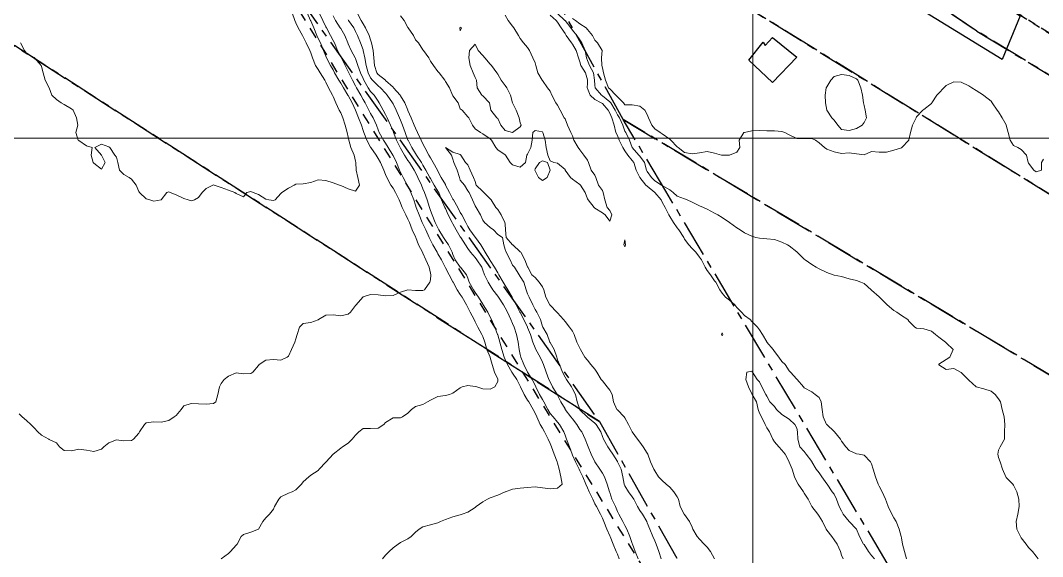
# Model space of a CAD drawing. Header units: centimetres. Extents: x 0 to 642158, y -847 to 649707.
# Drawn here: x 617417.8 to 617486.2, y 620159.4 to 620195.3 of the extents above; entities that cross this region are included whole.
import ezdxf

# ---------------------------------------------------------------- set-up
doc = ezdxf.new("R2010")
doc.units = ezdxf.units.CM
doc.header["$MEASUREMENT"] = 0
doc.linetypes.add('CENTERX2', pattern=[4, 2.5, -0.5, 0.5, -0.5])
doc.linetypes.add('JIS_02_0.7', pattern=[1.35, 0.75, -0.6])
for name, color, linetype, lineweight in [('MEV_grille', 254, 'Continuous', 9), ('WAL_parcellaire agricole', 7, 'JIS_02_0.7', 25), ('WAL_topographie 0.5', 253, 'Continuous', 20)]:
    doc.layers.add(name, color=color, linetype=linetype, lineweight=lineweight)
doc.layers.add('SPW_batiments', color=7, linetype='Continuous')
doc.layers.add('SPW_parcellaire cadastral', color=7, linetype='CENTERX2', lineweight=25, true_color=0xff0542)

# ---------------------------------------------------------------- blocks, each defined once
blk = doc.blocks.new('*U114')
at = {"layer": 'MEV_grille', "transparency": 33554687}
blk.add_lwpolyline([(-1338.461, 0), (1338.461, 0)], dxfattribs=at)
blk = doc.blocks.new('*U115')
at = {"layer": 'MEV_grille', "color": 0, "linetype": 'ByBlock', "lineweight": -2, "transparency": 16777216}
blk.add_blockref('*U114', (0, -2200), dxfattribs=at)
blk = doc.blocks.new('*U112')
at = {"layer": 'MEV_grille', "transparency": 33554687}
blk.add_lwpolyline([(0, 1825.476), (0, -1825.476)], dxfattribs=at)
blk = doc.blocks.new('*U113')
at = {"layer": 'MEV_grille', "color": 0, "linetype": 'ByBlock', "lineweight": -2, "transparency": 16777216}
blk.add_blockref('*U112', (2100, 0), dxfattribs=at)

msp = doc.modelspace()

# ---------------------------------------------------------------- linework, layer by layer
at = {"layer": 'SPW_batiments'}
for points in [[(617476.675, 620196.827), (617472.358, 620199.478), (617474.095, 620201.948), (617474.273, 620202.236), (617475.668, 620204.502), (617477.021, 620203.65), (617476.865, 620200.572), (617484.69, 620195.549), (617483.485, 620192.645), (617476.675, 620196.827)], [(617469.75, 620192.804), (617468.117, 620191.104), (617466.55, 620192.587), (617467.5, 620193.804), (617467.633, 620193.587), (617468.117, 620194.104), (617469.75, 620192.804)]]:
    msp.add_lwpolyline(points, dxfattribs=at)
at = {"layer": 'SPW_parcellaire cadastral'}
for points in [[(617422.264, 620255.938), (617485.747, 620213.588), (617491.611, 620191.308), (617483.013, 620196.657), (617477.521, 620200.466), (617437.901, 620225.854), (617422.264, 620255.938)], [(617456.546, 620168.435), (617388.461, 620212.187), (617404.111, 620243.08), (617409.815, 620239.405), (617431.631, 620203.58), (617456.546, 620168.435)], [(617491.867, 620188.41), (617491.495, 620180.646), (617447.506, 620207.836), (617437.901, 620225.854), (617477.521, 620200.466), (617476.154, 620198.338), (617481.797, 620194.543), (617491.867, 620188.41)], [(617466.28, 620118.339), (617372.703, 620181.091), (617383.026, 620201.464), (617388.461, 620212.187), (617456.546, 620168.435), (617477.461, 620131.559), (617466.28, 620118.339)], [(617458.142, 620188.627), (617447.506, 620207.836), (617491.495, 620180.646), (617492.229, 620172.734), (617497.335, 620165.167), (617458.142, 620188.627)], [(617477.521, 620200.466), (617483.013, 620196.657), (617491.611, 620191.308), (617491.867, 620188.41), (617481.797, 620194.543), (617476.154, 620198.338), (617477.521, 620200.466)], [(617458.142, 620188.627), (617497.335, 620165.167), (617501.161, 620162.955), (617490.116, 620134.916), (617460.998, 620183.829), (617458.142, 620188.627)]]:
    msp.add_lwpolyline(points, dxfattribs=at)
at = {"layer": 'WAL_parcellaire agricole'}
msp.add_lwpolyline([(617410.112, 620235.279), (617419.446, 620223.447), (617467.955, 620144.953)], dxfattribs=at)
at = {"layer": 'WAL_topographie 0.5'}
for points in [[(617423.25, 620166.583), (617423.417, 620166.75), (617423.75, 620167.019), (617424.25, 620167.22), (617424.75, 620167.15), (617425.25, 620167.164), (617425.387, 620167.25), (617425.75, 620167.671), (617425.8, 620167.75), (617426.136, 620168.25), (617426.25, 620168.346), (617426.75, 620168.426), (617427.25, 620168.405), (617427.75, 620168.507), (617428.125, 620168.75), (617428.25, 620168.85), (617428.593, 620169.25), (617428.75, 620169.489), (617429.25, 620169.655), (617429.75, 620169.621), (617430.25, 620169.6), (617430.75, 620169.648), (617430.891, 620169.75), (617431.042, 620170.25), (617431.145, 620170.75), (617431.25, 620170.99), (617431.46, 620171.25), (617431.75, 620171.47), (617432.25, 620171.694), (617432.75, 620171.623), (617433.25, 620171.661), (617433.378, 620171.75), (617433.75, 620172.194), (617433.797, 620172.25), (617434.25, 620172.541), (617434.75, 620172.579), (617435.25, 620172.542), (617435.673, 620172.75), (617435.75, 620172.817), (617435.963, 620173.25), (617436.189, 620173.75), (617436.25, 620173.969), (617436.333, 620174.25), (617436.5, 620174.75), (617436.75, 620174.99), (617437.25, 620175.063), (617437.75, 620175.242), (617437.762, 620175.25), (617438.25, 620175.547), (617438.75, 620175.575), (617439.25, 620175.5), (617439.75, 620175.618), (617439.909, 620175.75), (617440.25, 620176.191), (617440.293, 620176.25), (617440.721, 620176.75), (617440.75, 620176.771), (617441.25, 620176.931), (617441.75, 620176.919), (617442.25, 620176.841), (617442.75, 620176.857), (617443.25, 620177.095), (617443.75, 620177.243), (617444.25, 620177.2), (617444.75, 620177.19), (617444.847, 620177.25), (617445.218, 620177.75), (617445.25, 620177.917), (617445.271, 620178.25), (617445.25, 620178.364), (617445.159, 620178.75), (617444.951, 620179.25), (617444.75, 620179.705), (617444.725, 620179.75), (617444.449, 620180.25), (617444.264, 620180.75), (617444.25, 620180.785), (617444.023, 620181.25), (617443.842, 620181.75), (617443.75, 620181.97), (617443.597, 620182.25), (617443.362, 620182.75), (617443.25, 620183.033), (617443.155, 620183.25), (617442.921, 620183.75), (617442.75, 620184.042), (617442.613, 620184.25), (617442.332, 620184.75), (617442.25, 620184.957), (617442.125, 620185.25), (617441.906, 620185.75), (617441.75, 620186.022), (617441.619, 620186.25), (617441.273, 620186.75), (617441.25, 620186.784), (617440.989, 620187.25), (617440.798, 620187.75), (617440.75, 620187.9), (617440.64, 620188.25), (617440.446, 620188.75), (617440.25, 620189.25), (617440.25, 620189.25), (617440.013, 620189.75), (617439.75, 620190.224), (617439.736, 620190.25), (617439.432, 620190.75), (617439.25, 620191.057), (617439.133, 620191.25), (617438.847, 620191.75), (617438.75, 620191.939), (617438.578, 620192.25), (617438.307, 620192.75), (617438.25, 620192.869), (617438.094, 620193.25), (617437.891, 620193.75), (617437.75, 620194.041), (617437.651, 620194.25), (617437.448, 620194.75), (617437.25, 620195.225), (617437.238, 620195.25), (617436.997, 620195.75)], [(617431.264, 620159.25), (617431.75, 620159.628), (617431.887, 620159.75), (617432.25, 620160.164), (617432.321, 620160.25), (617432.599, 620160.75), (617432.75, 620160.897), (617433.25, 620161.037), (617433.75, 620161.25), (617433.75, 620161.25), (617434.048, 620161.75), (617434.25, 620162.008), (617434.5, 620162.25), (617434.75, 620162.583), (617434.827, 620162.75), (617435.106, 620163.25), (617435.25, 620163.398), (617435.75, 620163.64), (617436, 620163.75), (617436.25, 620163.877), (617436.623, 620164.25), (617436.75, 620164.398), (617437.128, 620164.75), (617437.25, 620164.846), (617437.75, 620165.177), (617437.82, 620165.25), (617438.25, 620165.728), (617438.273, 620165.75), (617438.739, 620166.25), (617438.75, 620166.263), (617439.25, 620166.669), (617439.371, 620166.75), (617439.75, 620166.984), (617440.01, 620167.25), (617440.25, 620167.538), (617440.457, 620167.75), (617440.75, 620167.981), (617441.25, 620167.979), (617441.75, 620168), (617442.145, 620168.25), (617442.25, 620168.364), (617442.75, 620168.697), (617443.25, 620168.685), (617443.39, 620168.75), (617443.75, 620169), (617443.975, 620169.25), (617444.25, 620169.454), (617444.75, 620169.587), (617445.065, 620169.75), (617445.25, 620169.864), (617445.75, 620170.121), (617446.25, 620170.185), (617446.517, 620170.25), (617446.75, 620170.331), (617447.25, 620170.703), (617447.383, 620170.75), (617447.75, 620170.846), (617448.25, 620170.786), (617448.361, 620170.75), (617448.75, 620170.623), (617449.25, 620170.595), (617449.56, 620170.75), (617449.75, 620171.113), (617449.758, 620171.25), (617449.75, 620171.276), (617449.534, 620171.75), (617449.387, 620172.25), (617449.25, 620172.722), (617449.237, 620172.75), (617449.018, 620173.25), (617448.89, 620173.75), (617448.75, 620174.114), (617448.684, 620174.25), (617448.424, 620174.75), (617448.25, 620175.093), (617448.165, 620175.25), (617447.909, 620175.75), (617447.75, 620176.065), (617447.654, 620176.25), (617447.376, 620176.75), (617447.25, 620176.937), (617447.047, 620177.25), (617446.762, 620177.75), (617446.75, 620177.771), (617446.505, 620178.25), (617446.25, 620178.718), (617446.233, 620178.75), (617445.982, 620179.25), (617445.75, 620179.659), (617445.696, 620179.75), (617445.406, 620180.25), (617445.25, 620180.568), (617445.165, 620180.75), (617444.935, 620181.25), (617444.75, 620181.644), (617444.702, 620181.75), (617444.492, 620182.25), (617444.302, 620182.75), (617444.25, 620182.911), (617444.131, 620183.25), (617443.937, 620183.75), (617443.75, 620184.162), (617443.706, 620184.25), (617443.432, 620184.75), (617443.25, 620185.113), (617443.185, 620185.25), (617442.976, 620185.75), (617442.75, 620186.231), (617442.74, 620186.25), (617442.423, 620186.75), (617442.25, 620187.049), (617442.104, 620187.25), (617441.827, 620187.75), (617441.75, 620187.939), (617441.634, 620188.25), (617441.411, 620188.75), (617441.25, 620189.034), (617441.136, 620189.25), (617440.876, 620189.75), (617440.75, 620189.969), (617440.597, 620190.25), (617440.31, 620190.75), (617440.25, 620190.875), (617440.043, 620191.25), (617439.79, 620191.75), (617439.75, 620191.837), (617439.553, 620192.25), (617439.3, 620192.75), (617439.25, 620192.847), (617439.042, 620193.25), (617438.827, 620193.75), (617438.75, 620193.907), (617438.575, 620194.25), (617438.292, 620194.75), (617438.25, 620194.832), (617438.056, 620195.25), (617437.815, 620195.75)], [(617434.75, 620183.205), (617434.875, 620183.25), (617435.25, 620183.678), (617435.315, 620183.75), (617435.75, 620184.036), (617436.145, 620184.25), (617436.25, 620184.309), (617436.75, 620184.321), (617437.25, 620184.427), (617437.75, 620184.601), (617438.25, 620184.558), (617438.75, 620184.394), (617439.167, 620184.25), (617439.25, 620184.221), (617439.75, 620184), (617440.25, 620183.828), (617440.518, 620184.25), (617440.403, 620184.75), (617440.284, 620185.25), (617440.267, 620185.75), (617440.25, 620185.85), (617440.161, 620186.25), (617439.936, 620186.75), (617439.784, 620187.25), (617439.75, 620187.443), (617439.675, 620187.75), (617439.555, 620188.25), (617439.383, 620188.75), (617439.25, 620189.065), (617439.156, 620189.25), (617438.935, 620189.75), (617438.75, 620190.163), (617438.706, 620190.25), (617438.438, 620190.75), (617438.25, 620191.126), (617438.183, 620191.25), (617437.883, 620191.75), (617437.75, 620191.961), (617437.559, 620192.25), (617437.354, 620192.75), (617437.25, 620193.081), (617437.184, 620193.25), (617436.946, 620193.75), (617436.75, 620194.153), (617436.692, 620194.25), (617436.402, 620194.75), (617436.25, 620195.087), (617436.176, 620195.25), (617436.005, 620195.75)], [(617459.147, 620159.25), (617458.94, 620159.75), (617458.759, 620160.25), (617458.75, 620160.275), (617458.596, 620160.75), (617458.389, 620161.25), (617458.25, 620161.494), (617458.108, 620161.75), (617457.842, 620162.25), (617457.75, 620162.436), (617457.617, 620162.75), (617457.388, 620163.25), (617457.25, 620163.693), (617457.229, 620163.75), (617457.076, 620164.25), (617456.897, 620164.75), (617456.75, 620164.997), (617456.586, 620165.25), (617456.25, 620165.747), (617456.248, 620165.75), (617455.991, 620166.25), (617455.793, 620166.75), (617455.75, 620166.865), (617455.608, 620167.25), (617455.366, 620167.75), (617455.25, 620167.914), (617455.04, 620168.25), (617454.75, 620168.619), (617454.646, 620168.75), (617454.265, 620169.25), (617454.25, 620169.283), (617453.961, 620169.75), (617453.75, 620170.197), (617453.723, 620170.25), (617453.423, 620170.75), (617453.25, 620171.082), (617453.173, 620171.25), (617452.98, 620171.75), (617452.814, 620172.25), (617452.75, 620172.4), (617452.586, 620172.75), (617452.307, 620173.25), (617452.25, 620173.367), (617452.09, 620173.75), (617451.937, 620174.25), (617451.75, 620174.716), (617451.736, 620174.75), (617451.501, 620175.25), (617451.25, 620175.729), (617451.24, 620175.75), (617450.988, 620176.25), (617450.75, 620176.677), (617450.708, 620176.75), (617450.424, 620177.25), (617450.25, 620177.532), (617450.12, 620177.75), (617449.826, 620178.25), (617449.75, 620178.369), (617449.527, 620178.75), (617449.25, 620179.193), (617449.219, 620179.25), (617448.919, 620179.75), (617448.75, 620180.036), (617448.616, 620180.25), (617448.256, 620180.75), (617448.25, 620180.757), (617447.891, 620181.25), (617447.75, 620181.487), (617447.611, 620181.75), (617447.354, 620182.25), (617447.25, 620182.422), (617447.073, 620182.75), (617446.783, 620183.25), (617446.75, 620183.305), (617446.534, 620183.75), (617446.269, 620184.25), (617446.25, 620184.282), (617445.97, 620184.75), (617445.75, 620185.183), (617445.715, 620185.25), (617445.445, 620185.75), (617445.25, 620186.058), (617445.135, 620186.25), (617444.883, 620186.75), (617444.75, 620187.01), (617444.626, 620187.25), (617444.389, 620187.75), (617444.25, 620188.048), (617444.17, 620188.25), (617443.956, 620188.75), (617443.75, 620189.24), (617443.746, 620189.25), (617443.548, 620189.75), (617443.25, 620190.208), (617443.22, 620190.25), (617442.789, 620190.75), (617442.75, 620190.793), (617442.25, 620191.242), (617442.239, 620191.25), (617441.75, 620191.631), (617441.662, 620191.75), (617441.501, 620192.25), (617441.471, 620192.75), (617441.422, 620193.25), (617441.32, 620193.75), (617441.25, 620193.963), (617441.164, 620194.25), (617440.917, 620194.75), (617440.75, 620195.026), (617440.623, 620195.25), (617440.362, 620195.75)], [(617453.75, 620195.717), (617454.242, 620195.25), (617454.25, 620195.24), (617454.636, 620194.75), (617454.75, 620194.59), (617455.047, 620194.25), (617455.25, 620193.951), (617455.379, 620193.75), (617455.591, 620193.25), (617455.688, 620192.75), (617455.75, 620192.577), (617455.895, 620192.25), (617456.151, 620191.75), (617456.224, 620191.25), (617456.25, 620190.917), (617456.269, 620190.75), (617456.684, 620190.25), (617456.75, 620190.207), (617457.25, 620189.814), (617457.308, 620189.75), (617457.615, 620189.25), (617457.75, 620188.949), (617457.884, 620188.75), (617458.108, 620188.25), (617458.25, 620187.854), (617458.314, 620187.75), (617458.559, 620187.25), (617458.748, 620186.75), (617458.75, 620186.748), (617459.195, 620186.25), (617459.25, 620186.172), (617459.558, 620185.75), (617459.705, 620185.25), (617459.75, 620185.158), (617460.041, 620184.75), (617460.25, 620184.536), (617460.711, 620184.25), (617460.75, 620184.226), (617461.25, 620183.919), (617461.492, 620183.75), (617461.75, 620183.509), (617462.25, 620183.323), (617462.426, 620183.25), (617462.75, 620183.097), (617463.25, 620182.854), (617463.505, 620182.75), (617463.75, 620182.626), (617464.25, 620182.369), (617464.463, 620182.25), (617464.75, 620182.072), (617465.25, 620181.75), (617465.25, 620181.75), (617465.75, 620181.388), (617465.964, 620181.25), (617466.25, 620181.06), (617466.75, 620180.827), (617467.01, 620180.75), (617467.25, 620180.697), (617467.75, 620180.647), (617468.25, 620180.597), (617468.75, 620180.435), (617469.136, 620180.25), (617469.25, 620180.182), (617469.75, 620179.777), (617469.776, 620179.75), (617470.25, 620179.299), (617470.303, 620179.25), (617470.75, 620178.931), (617471.056, 620178.75), (617471.25, 620178.652), (617471.75, 620178.392), (617472.181, 620178.25), (617472.25, 620178.223), (617472.75, 620178.143), (617473.25, 620177.977), (617473.75, 620177.858), (617474.044, 620177.75), (617474.25, 620177.667), (617474.723, 620177.25), (617474.75, 620177.224), (617475.25, 620176.78), (617475.285, 620176.75), (617475.75, 620176.292), (617475.792, 620176.25), (617476.25, 620175.862), (617476.436, 620175.75), (617476.75, 620175.528), (617477.185, 620175.25), (617477.25, 620175.143), (617477.643, 620174.75), (617477.75, 620174.677), (617478.25, 620174.639), (617478.75, 620174.486), (617479.027, 620174.25), (617479.25, 620174.069), (617479.701, 620173.75), (617479.75, 620173.694), (617480.207, 620173.25), (617479.975, 620172.75), (617479.75, 620172.589), (617479.25, 620172.266), (617479.239, 620172.25), (617479.25, 620172.236), (617479.75, 620171.922), (617480.25, 620171.976), (617480.687, 620171.75), (617480.75, 620171.718), (617481.218, 620171.25), (617481.25, 620171.214), (617481.75, 620170.75), (617481.75, 620170.75), (617482.25, 620170.617), (617482.75, 620170.461), (617483.014, 620170.25), (617483.25, 620169.957), (617483.378, 620169.75), (617483.476, 620169.25), (617483.612, 620168.75), (617483.654, 620168.25), (617483.645, 620167.75), (617483.64, 620167.25), (617483.35, 620166.75), (617483.25, 620166.536), (617483.194, 620166.25), (617483.25, 620166.028), (617483.344, 620165.75), (617483.504, 620165.25), (617483.721, 620164.75), (617483.75, 620164.708), (617484.196, 620164.25), (617484.25, 620164.179), (617484.457, 620163.75), (617484.599, 620163.25), (617484.619, 620162.75), (617484.53, 620162.25), (617484.431, 620161.75), (617484.467, 620161.25), (617484.701, 620160.75), (617484.75, 620160.662), (617485.094, 620160.25), (617485.25, 620160.023), (617485.523, 620159.75), (617485.75, 620159.45), (617485.901, 620159.25)], [(617442.05, 620159.25), (617442.25, 620159.505), (617442.49, 620159.75), (617442.75, 620160), (617443.097, 620160.25), (617443.25, 620160.352), (617443.75, 620160.596), (617443.966, 620160.75), (617444.25, 620161.034), (617444.5, 620161.25), (617444.75, 620161.41), (617445.25, 620161.537), (617445.75, 620161.675), (617445.917, 620161.75), (617446.25, 620161.883), (617446.75, 620162.071), (617447.25, 620162.206), (617447.375, 620162.25), (617447.75, 620162.391), (617448.25, 620162.701), (617448.315, 620162.75), (617448.75, 620163.071), (617449.062, 620163.25), (617449.25, 620163.342), (617449.75, 620163.519), (617450.25, 620163.741), (617450.279, 620163.75), (617450.75, 620163.924), (617451.25, 620163.982), (617451.75, 620164.038), (617452.25, 620164.076), (617452.75, 620164.012), (617453.25, 620163.937), (617453.75, 620163.977), (617454.066, 620164.25), (617453.98, 620164.75), (617453.851, 620165.25), (617453.75, 620165.667), (617453.724, 620165.75), (617453.527, 620166.25), (617453.346, 620166.75), (617453.25, 620166.981), (617453.114, 620167.25), (617452.886, 620167.75), (617452.75, 620167.992), (617452.596, 620168.25), (617452.366, 620168.75), (617452.25, 620169.007), (617452.13, 620169.25), (617451.826, 620169.75), (617451.75, 620169.872), (617451.518, 620170.25), (617451.284, 620170.75), (617451.25, 620170.812), (617451.027, 620171.25), (617450.75, 620171.665), (617450.696, 620171.75), (617450.398, 620172.25), (617450.25, 620172.597), (617450.187, 620172.75), (617450.035, 620173.25), (617449.897, 620173.75), (617449.75, 620174.23), (617449.744, 620174.25), (617449.556, 620174.75), (617449.331, 620175.25), (617449.25, 620175.423), (617449.096, 620175.75), (617448.78, 620176.25), (617448.75, 620176.291), (617448.472, 620176.75), (617448.25, 620177.073), (617448.135, 620177.25), (617447.85, 620177.75), (617447.75, 620178.033), (617447.663, 620178.25), (617447.27, 620178.75), (617447.25, 620178.767), (617446.896, 620179.25), (617446.75, 620179.612), (617446.703, 620179.75), (617446.464, 620180.25), (617446.25, 620180.544), (617446.117, 620180.75), (617445.82, 620181.25), (617445.75, 620181.377), (617445.578, 620181.75), (617445.364, 620182.25), (617445.25, 620182.55), (617445.179, 620182.75), (617445.035, 620183.25), (617444.861, 620183.75), (617444.75, 620184.004), (617444.648, 620184.25), (617444.408, 620184.75), (617444.25, 620185.079), (617444.161, 620185.25), (617443.85, 620185.75), (617443.75, 620185.891), (617443.518, 620186.25), (617443.25, 620186.714), (617443.229, 620186.75), (617442.984, 620187.25), (617442.787, 620187.75), (617442.75, 620187.847), (617442.577, 620188.25), (617442.347, 620188.75), (617442.25, 620188.953), (617442.098, 620189.25), (617441.821, 620189.75), (617441.75, 620189.861), (617441.483, 620190.25), (617441.25, 620190.512), (617441.09, 620190.75), (617440.803, 620191.25), (617440.75, 620191.377), (617440.575, 620191.75), (617440.406, 620192.25), (617440.25, 620192.709), (617440.228, 620192.75), (617439.944, 620193.25), (617439.75, 620193.686), (617439.723, 620193.75), (617439.526, 620194.25), (617439.25, 620194.705), (617439.221, 620194.75), (617438.904, 620195.25), (617438.75, 620195.548)], [(617457.871, 620159.25), (617457.75, 620159.571), (617457.672, 620159.75), (617457.478, 620160.25), (617457.269, 620160.75), (617457.25, 620160.792), (617457.039, 620161.25), (617456.855, 620161.75), (617456.75, 620161.983), (617456.622, 620162.25), (617456.353, 620162.75), (617456.25, 620162.942), (617456.102, 620163.25), (617455.872, 620163.75), (617455.75, 620164.017), (617455.653, 620164.25), (617455.44, 620164.75), (617455.25, 620165.14), (617455.195, 620165.25), (617454.953, 620165.75), (617454.75, 620166.188), (617454.723, 620166.25), (617454.552, 620166.75), (617454.36, 620167.25), (617454.25, 620167.527), (617454.162, 620167.75), (617453.875, 620168.25), (617453.75, 620168.389), (617453.45, 620168.75), (617453.25, 620168.987), (617453.101, 620169.25), (617452.832, 620169.75), (617452.75, 620169.906), (617452.552, 620170.25), (617452.305, 620170.75), (617452.25, 620170.865), (617452.058, 620171.25), (617451.75, 620171.745), (617451.747, 620171.75), (617451.496, 620172.25), (617451.294, 620172.75), (617451.25, 620172.928), (617451.181, 620173.25), (617451.12, 620173.75), (617451.017, 620174.25), (617450.853, 620174.75), (617450.75, 620174.999), (617450.635, 620175.25), (617450.396, 620175.75), (617450.25, 620176.05), (617450.136, 620176.25), (617449.793, 620176.75), (617449.75, 620176.813), (617449.417, 620177.25), (617449.25, 620177.526), (617449.105, 620177.75), (617448.87, 620178.25), (617448.75, 620178.565), (617448.678, 620178.75), (617448.361, 620179.25), (617448.25, 620179.403), (617447.928, 620179.75), (617447.75, 620180.006), (617447.594, 620180.25), (617447.274, 620180.75), (617447.25, 620180.792), (617446.968, 620181.25), (617446.75, 620181.666), (617446.698, 620181.75), (617446.436, 620182.25), (617446.25, 620182.67), (617446.214, 620182.75), (617445.999, 620183.25), (617445.805, 620183.75), (617445.75, 620183.849), (617445.509, 620184.25), (617445.25, 620184.691), (617445.217, 620184.75), (617444.94, 620185.25), (617444.75, 620185.577), (617444.649, 620185.75), (617444.31, 620186.25), (617444.25, 620186.347), (617444.002, 620186.75), (617443.753, 620187.25), (617443.75, 620187.258), (617443.571, 620187.75), (617443.387, 620188.25), (617443.25, 620188.588), (617443.181, 620188.75), (617442.968, 620189.25), (617442.75, 620189.675), (617442.71, 620189.75), (617442.364, 620190.25), (617442.25, 620190.381), (617441.901, 620190.75), (617441.75, 620190.869), (617441.377, 620191.25), (617441.25, 620191.424), (617441.084, 620191.75), (617440.951, 620192.25), (617440.875, 620192.75), (617440.758, 620193.25), (617440.75, 620193.277), (617440.575, 620193.75), (617440.384, 620194.25), (617440.25, 620194.514), (617440.122, 620194.75), (617439.777, 620195.25), (617439.75, 620195.291)], [(617443.25, 620195.57), (617443.496, 620195.25), (617443.75, 620194.779), (617443.768, 620194.75), (617444.115, 620194.25), (617444.25, 620193.963), (617444.445, 620193.75), (617444.75, 620193.282), (617444.784, 620193.25), (617445.139, 620192.75), (617445.25, 620192.519), (617445.457, 620192.25), (617445.75, 620191.848), (617445.846, 620191.75), (617446.21, 620191.25), (617446.25, 620191.168), (617446.523, 620190.75), (617446.733, 620190.25), (617446.75, 620190.215), (617447.095, 620189.75), (617447.25, 620189.345), (617447.367, 620189.25), (617447.75, 620188.808), (617447.81, 620188.75), (617448.065, 620188.25), (617448.25, 620188), (617448.607, 620187.75), (617448.75, 620187.67), (617449.25, 620187.345), (617449.324, 620187.25), (617449.625, 620186.75), (617449.75, 620186.611), (617450.25, 620186.272), (617450.272, 620186.25), (617450.591, 620185.75), (617450.75, 620185.591), (617451.25, 620185.444), (617451.615, 620185.75), (617451.706, 620186.25), (617451.75, 620186.321), (617451.964, 620186.75), (617452.056, 620187.25), (617452.091, 620187.75), (617452.25, 620187.902), (617452.75, 620187.802), (617452.778, 620187.75), (617452.928, 620187.25), (617452.99, 620186.75), (617453.1, 620186.25), (617453.25, 620185.875), (617453.5, 620185.75), (617453.75, 620185.712), (617454.25, 620185.276), (617454.27, 620185.25), (617454.628, 620184.75), (617454.75, 620184.643), (617455.25, 620184.291), (617455.29, 620184.25), (617455.603, 620183.75), (617455.75, 620183.333), (617455.788, 620183.25), (617456.205, 620182.75), (617456.25, 620182.712), (617456.75, 620182.393), (617456.927, 620182.25), (617457.25, 620181.827), (617457.381, 620182.25), (617457.25, 620182.54), (617457.076, 620182.75), (617456.92, 620183.25), (617456.797, 620183.75), (617456.75, 620183.882), (617456.5, 620184.25), (617456.317, 620184.75), (617456.25, 620184.901), (617455.992, 620185.25), (617455.816, 620185.75), (617455.75, 620185.904), (617455.513, 620186.25), (617455.25, 620186.612), (617455.13, 620186.75), (617454.833, 620187.25), (617454.75, 620187.536), (617454.647, 620187.75), (617454.423, 620188.25), (617454.25, 620188.676), (617454.205, 620188.75), (617453.916, 620189.25), (617453.75, 620189.586), (617453.635, 620189.75), (617453.37, 620190.25), (617453.25, 620190.515), (617453.087, 620190.75), (617452.75, 620191.227), (617452.728, 620191.25), (617452.434, 620191.75), (617452.296, 620192.25), (617452.25, 620192.407), (617452.101, 620192.75), (617451.878, 620193.25), (617451.75, 620193.443), (617451.473, 620193.75), (617451.25, 620194.054), (617451.133, 620194.25), (617450.831, 620194.75), (617450.75, 620194.861), (617450.439, 620195.25), (617450.25, 620195.613)], [(617453.25, 620195.6), (617453.651, 620195.25), (617453.75, 620195.135), (617453.995, 620194.75), (617454.25, 620194.373), (617454.331, 620194.25), (617454.685, 620193.75), (617454.75, 620193.67), (617454.99, 620193.25), (617455.15, 620192.75), (617455.25, 620192.489), (617455.315, 620192.25), (617455.611, 620191.75), (617455.75, 620191.291), (617455.758, 620191.25), (617455.75, 620191.064), (617455.727, 620190.75), (617455.75, 620190.697), (617455.925, 620190.25), (617456.25, 620189.976), (617456.661, 620189.75), (617456.75, 620189.694), (617457.139, 620189.25), (617457.25, 620189.059), (617457.381, 620188.75), (617457.531, 620188.25), (617457.659, 620187.75), (617457.75, 620187.567), (617457.881, 620187.25), (617458.116, 620186.75), (617458.25, 620186.545), (617458.444, 620186.25), (617458.75, 620185.894), (617458.858, 620185.75), (617458.999, 620185.25), (617459.243, 620184.75), (617459.25, 620184.742), (617459.658, 620184.25), (617459.75, 620184.162), (617460.25, 620183.754), (617460.256, 620183.75), (617460.674, 620183.25), (617460.75, 620183.114), (617460.941, 620182.75), (617461.19, 620182.25), (617461.25, 620182.14), (617461.515, 620181.75), (617461.75, 620181.39), (617461.866, 620181.25), (617462.186, 620180.75), (617462.25, 620180.641), (617462.524, 620180.25), (617462.75, 620180.001), (617462.992, 620179.75), (617463.25, 620179.42), (617463.372, 620179.25), (617463.629, 620178.75), (617463.75, 620178.526), (617463.977, 620178.25), (617464.25, 620177.843), (617464.332, 620177.75), (617464.613, 620177.25), (617464.75, 620177.025), (617464.992, 620176.75), (617465.25, 620176.551), (617465.61, 620176.25), (617465.75, 620176.058), (617466.053, 620175.75), (617466.25, 620175.521), (617466.623, 620175.25), (617466.75, 620175.123), (617467.133, 620174.75), (617467.25, 620174.57), (617467.455, 620174.25), (617467.75, 620173.761), (617467.758, 620173.75), (617468.16, 620173.25), (617468.25, 620173.119), (617468.542, 620172.75), (617468.75, 620172.454), (617468.97, 620172.25), (617469.25, 620171.826), (617469.331, 620171.75), (617469.75, 620171.269), (617469.767, 620171.25), (617470.203, 620170.75), (617470.25, 620170.693), (617470.75, 620170.424), (617470.972, 620170.25), (617471.25, 620170.042), (617471.373, 620169.75), (617471.444, 620169.25), (617471.522, 620168.75), (617471.738, 620168.25), (617471.75, 620168.235), (617472.25, 620167.776), (617472.27, 620167.75), (617472.684, 620167.25), (617472.75, 620167.135), (617473.04, 620166.75), (617473.25, 620166.496), (617473.75, 620166.282), (617473.932, 620166.25), (617474.25, 620166.185), (617474.685, 620165.75), (617474.75, 620165.61), (617474.853, 620165.25), (617475.006, 620164.75), (617475.194, 620164.25), (617475.25, 620164.129), (617475.458, 620163.75), (617475.69, 620163.25), (617475.75, 620163.068), (617475.863, 620162.75), (617476.102, 620162.25), (617476.25, 620162.006), (617476.402, 620161.75), (617476.603, 620161.25), (617476.729, 620160.75), (617476.75, 620160.667), (617476.824, 620160.25), (617476.945, 620159.75), (617477.092, 620159.25)], [(617454.75, 620195.373), (617454.951, 620195.25), (617455.25, 620195.028), (617455.667, 620194.75), (617455.75, 620194.653), (617456.094, 620194.25), (617456.25, 620193.935), (617456.43, 620193.75), (617456.725, 620193.25), (617456.698, 620192.75), (617456.722, 620192.25), (617456.75, 620192.075), (617456.833, 620191.75), (617456.964, 620191.25), (617457.166, 620190.75), (617457.25, 620190.673), (617457.658, 620190.25), (617457.75, 620190.138), (617458.162, 620189.75), (617458.25, 620189.62), (617458.75, 620189.616), (617459.25, 620189.526), (617459.582, 620189.25), (617459.75, 620188.969), (617459.844, 620188.75), (617460.057, 620188.25), (617460.25, 620188.008), (617460.623, 620187.75), (617460.75, 620187.667), (617461.25, 620187.321), (617461.332, 620187.25), (617461.75, 620186.806), (617461.817, 620186.75), (617462.25, 620186.414), (617462.75, 620186.337), (617463.25, 620186.407), (617463.75, 620186.49), (617464.25, 620186.385), (617464.714, 620186.25), (617464.75, 620186.242), (617465.249, 620186.25), (617465.25, 620186.25), (617465.75, 620186.45), (617465.938, 620186.75), (617465.905, 620187.25), (617466.204, 620187.75), (617466.25, 620187.768), (617466.75, 620187.873), (617467.25, 620187.893), (617467.75, 620187.873), (617468.25, 620187.871), (617468.75, 620187.828), (617468.944, 620187.75), (617469.25, 620187.594), (617469.75, 620187.369), (617470.25, 620187.365), (617470.75, 620187.355), (617471.01, 620187.25), (617471.25, 620187.063), (617471.607, 620186.75), (617471.75, 620186.657), (617472.25, 620186.464), (617472.75, 620186.364), (617473.25, 620186.408), (617473.75, 620186.331), (617474.25, 620186.269), (617474.75, 620186.5), (617475.25, 620186.438), (617475.75, 620186.438), (617476.25, 620186.588), (617476.75, 620186.734), (617476.775, 620186.75), (617477.238, 620187.25), (617477.25, 620187.278), (617477.354, 620187.75), (617477.481, 620188.25), (617477.73, 620188.75), (617477.75, 620188.798), (617478.182, 620189.25), (617478.25, 620189.298), (617478.75, 620189.693), (617478.785, 620189.75), (617479.118, 620190.25), (617479.25, 620190.384), (617479.575, 620190.75), (617479.75, 620190.903), (617480.25, 620191.157), (617480.75, 620191.13), (617481.25, 620190.879), (617481.45, 620190.75), (617481.75, 620190.562), (617482.226, 620190.25), (617482.25, 620190.233), (617482.75, 620189.845), (617482.815, 620189.75), (617483.143, 620189.25), (617483.25, 620189.14), (617483.489, 620188.75), (617483.75, 620188.277), (617483.761, 620188.25), (617483.887, 620187.75), (617484.026, 620187.25), (617484.25, 620186.9), (617484.538, 620186.75), (617484.75, 620186.625), (617485.101, 620186.25), (617485.231, 620185.75), (617485.25, 620185.719), (617485.591, 620185.25), (617485.75, 620185.141), (617486.118, 620185.25), (617486.105, 620185.75), (617486.25, 620185.975)], [(617447.327, 620194.75), (617447.25, 620194.55), (617447.21, 620194.75), (617447.25, 620194.809), (617447.327, 620194.75)], [(617417.831, 620193.75), (617418.102, 620193.25), (617418.25, 620193.068), (617418.75, 620192.767), (617418.771, 620192.75), (617419.231, 620192.25), (617419.25, 620192.179), (617419.357, 620191.75), (617419.488, 620191.25), (617419.75, 620190.75), (617419.75, 620190.75), (617419.938, 620190.25), (617420.25, 620189.972), (617420.558, 620189.75), (617420.75, 620189.631), (617421.25, 620189.345), (617421.355, 620189.25), (617421.592, 620188.75), (617421.662, 620188.25), (617421.541, 620187.75), (617421.7, 620187.25), (617421.75, 620187.222), (617422.25, 620186.865), (617422.625, 620186.75), (617422.568, 620186.25), (617422.694, 620185.75), (617422.75, 620185.704), (617423.25, 620185.306), (617423.5, 620185.75), (617423.25, 620186.25), (617423.25, 620186.25), (617422.806, 620186.75), (617423.25, 620186.985), (617423.75, 620186.813), (617423.803, 620186.75), (617424.15, 620186.25), (617424.25, 620186.113), (617424.343, 620185.75), (617424.467, 620185.25), (617424.75, 620184.957), (617425.103, 620184.75), (617425.25, 620184.646), (617425.567, 620184.25), (617425.75, 620183.827), (617425.785, 620183.75), (617426.25, 620183.328), (617426.477, 620183.25), (617426.75, 620183.167), (617427.25, 620183.25), (617427.25, 620183.25), (617427.613, 620183.75), (617427.75, 620183.8), (617427.85, 620183.75), (617428.25, 620183.583), (617428.75, 620183.338), (617429.05, 620183.25), (617429.25, 620183.203), (617429.473, 620183.25), (617429.75, 620183.417), (617429.988, 620183.75), (617430.25, 620184.025), (617430.7, 620184.25), (617430.75, 620184.267), (617430.778, 620184.25), (617431.25, 620184.077), (617431.75, 620183.908), (617432.182, 620183.75), (617432.25, 620183.692), (617432.75, 620183.464), (617432.972, 620183.75), (617433.25, 620183.808), (617433.406, 620183.75), (617433.75, 620183.613), (617434.25, 620183.3), (617434.45, 620183.25), (617434.75, 620183.205)], [(617450.75, 620187.75), (617450.75, 620187.75), (617450.75, 620187.75), (617450.25, 620187.893), (617449.964, 620188.25), (617449.75, 620188.691), (617449.697, 620188.75), (617449.301, 620189.25), (617449.25, 620189.5), (617449.205, 620189.75), (617448.75, 620190.205), (617448.693, 620190.25), (617448.373, 620190.75), (617448.329, 620191.25), (617448.25, 620191.442), (617448.099, 620191.75), (617447.906, 620192.25), (617447.819, 620192.75), (617447.868, 620193.25), (617448.25, 620193.656), (617448.436, 620193.25), (617448.75, 620192.906), (617448.878, 620192.75), (617449.25, 620192.336), (617449.338, 620192.25), (617449.685, 620191.75), (617449.75, 620191.67), (617449.983, 620191.25), (617450.25, 620190.907), (617450.352, 620190.75), (617450.61, 620190.25), (617450.75, 620189.75), (617450.75, 620189.75), (617450.978, 620189.25), (617451.18, 620188.75), (617451.25, 620188.4), (617451.315, 620188.25), (617451.25, 620188.143), (617450.75, 620187.75)], [(617474.118, 620188.25), (617473.75, 620188.038), (617473.25, 620187.904), (617472.75, 620187.964), (617472.505, 620188.25), (617472.25, 620188.588), (617472.088, 620188.75), (617471.75, 620189.25), (617471.75, 620189.25), (617471.667, 620189.75), (617471.644, 620190.25), (617471.721, 620190.75), (617471.75, 620190.817), (617472.021, 620191.25), (617472.25, 620191.504), (617472.75, 620191.638), (617473.25, 620191.575), (617473.75, 620191.337), (617473.837, 620191.25), (617474.039, 620190.75), (617474.134, 620190.25), (617474.211, 620189.75), (617474.25, 620189.563), (617474.332, 620189.25), (617474.405, 620188.75), (617474.25, 620188.435), (617474.118, 620188.25)], [(617460.682, 620159.25), (617460.521, 620159.75), (617460.352, 620160.25), (617460.25, 620160.47), (617460.128, 620160.75), (617459.919, 620161.25), (617459.75, 620161.664), (617459.715, 620161.75), (617459.437, 620162.25), (617459.25, 620162.492), (617459.101, 620162.75), (617458.85, 620163.25), (617458.75, 620163.397), (617458.495, 620163.75), (617458.25, 620164.147), (617458.212, 620164.25), (617458.112, 620164.75), (617458.002, 620165.25), (617457.756, 620165.75), (617457.75, 620165.758), (617457.445, 620166.25), (617457.25, 620166.54), (617457.12, 620166.75), (617456.832, 620167.25), (617456.75, 620167.437), (617456.64, 620167.75), (617456.333, 620168.25), (617456.25, 620168.33), (617455.75, 620168.738), (617455.739, 620168.75), (617455.25, 620169.232), (617455.236, 620169.25), (617455.056, 620169.75), (617454.95, 620170.25), (617454.75, 620170.623), (617454.688, 620170.75), (617454.358, 620171.25), (617454.25, 620171.414), (617454.09, 620171.75), (617453.872, 620172.25), (617453.75, 620172.56), (617453.698, 620172.75), (617453.528, 620173.25), (617453.25, 620173.726), (617453.239, 620173.75), (617453.054, 620174.25), (617452.776, 620174.75), (617452.75, 620174.796), (617452.601, 620175.25), (617452.377, 620175.75), (617452.25, 620175.932), (617452.102, 620176.25), (617451.857, 620176.75), (617451.75, 620176.971), (617451.664, 620177.25), (617451.5, 620177.75), (617451.25, 620178.126), (617451.182, 620178.25), (617450.865, 620178.75), (617450.75, 620178.89), (617450.574, 620179.25), (617450.323, 620179.75), (617450.25, 620179.938), (617450.165, 620180.25), (617450.067, 620180.75), (617449.75, 620180.944), (617449.461, 620181.25), (617449.25, 620181.403), (617448.876, 620181.75), (617448.75, 620181.899), (617448.595, 620182.25), (617448.317, 620182.75), (617448.25, 620182.861), (617448.064, 620183.25), (617447.84, 620183.75), (617447.75, 620183.865), (617447.526, 620184.25), (617447.25, 620184.58), (617447.189, 620184.75), (617447.032, 620185.25), (617446.82, 620185.75), (617446.75, 620185.972), (617446.664, 620186.25), (617446.25, 620186.75), (617446.25, 620186.75), (617446.25, 620186.75), (617446.25, 620186.75), (617446.75, 620186.435), (617447.25, 620186.282), (617447.278, 620186.25), (617447.605, 620185.75), (617447.75, 620185.605), (617447.898, 620185.25), (617448.136, 620184.75), (617448.25, 620184.493), (617448.312, 620184.25), (617448.75, 620183.815), (617448.812, 620183.75), (617449.25, 620183.326), (617449.304, 620183.25), (617449.625, 620182.75), (617449.75, 620182.615), (617449.983, 620182.25), (617450.234, 620181.75), (617450.25, 620181.635), (617450.274, 620181.25), (617450.313, 620180.75), (617450.75, 620180.255), (617450.753, 620180.25), (617451.25, 620179.793), (617451.291, 620179.75), (617451.571, 620179.25), (617451.75, 620178.786), (617451.759, 620178.75), (617452.035, 620178.25), (617452.25, 620178.063), (617452.512, 620177.75), (617452.75, 620177.443), (617452.842, 620177.25), (617452.966, 620176.75), (617453.229, 620176.25), (617453.25, 620176.229), (617453.703, 620175.75), (617453.75, 620175.707), (617454.142, 620175.25), (617454.25, 620175.132), (617454.555, 620174.75), (617454.75, 620174.483), (617454.862, 620174.25), (617455.033, 620173.75), (617455.25, 620173.341), (617455.293, 620173.25), (617455.584, 620172.75), (617455.75, 620172.552), (617455.985, 620172.25), (617456.25, 620171.944), (617456.38, 620171.75), (617456.677, 620171.25), (617456.75, 620171.154), (617457.074, 620170.75), (617457.25, 620170.541), (617457.401, 620170.25), (617457.495, 620169.75), (617457.714, 620169.25), (617457.75, 620169.212), (617458.201, 620168.75), (617458.25, 620168.695), (617458.497, 620168.25), (617458.75, 620167.754), (617458.752, 620167.75), (617459.096, 620167.25), (617459.25, 620167.07), (617459.478, 620166.75), (617459.75, 620166.314), (617459.787, 620166.25), (617459.97, 620165.75), (617460.181, 620165.25), (617460.25, 620165.135), (617460.495, 620164.75), (617460.75, 620164.499), (617461.007, 620164.25), (617461.25, 620164.049), (617461.527, 620163.75), (617461.75, 620163.411), (617461.832, 620163.25), (617461.953, 620162.75), (617462.222, 620162.25), (617462.25, 620162.217), (617462.58, 620161.75), (617462.75, 620161.375), (617462.809, 620161.25), (617463.079, 620160.75), (617463.25, 620160.58), (617463.555, 620160.25), (617463.75, 620160.035), (617463.974, 620159.75), (617464.25, 620159.263)], [(617452.75, 620184.55), (617453.062, 620184.75), (617453.25, 620185.25), (617453.083, 620185.75), (617452.75, 620185.861), (617452.55, 620185.75), (617452.25, 620185.322), (617452.222, 620185.25), (617452.25, 620185.194), (617452.472, 620184.75), (617452.75, 620184.55)], [(617458.25, 620180.107), (617458.303, 620180.25), (617458.25, 620180.583), (617458.194, 620180.25), (617458.25, 620180.107)], [(617464.796, 620174.25), (617464.75, 620174.159), (617464.707, 620174.25), (617464.75, 620174.365), (617464.796, 620174.25)], [(617472.86, 620159.25), (617472.75, 620159.516), (617472.668, 620159.75), (617472.447, 620160.25), (617472.25, 620160.523), (617472.102, 620160.75), (617471.75, 620161.18), (617471.706, 620161.25), (617471.467, 620161.75), (617471.25, 620162.109), (617471.159, 620162.25), (617470.754, 620162.75), (617470.75, 620162.755), (617470.504, 620163.25), (617470.25, 620163.65), (617470.191, 620163.75), (617469.853, 620164.25), (617469.75, 620164.409), (617469.596, 620164.75), (617469.448, 620165.25), (617469.25, 620165.713), (617469.236, 620165.75), (617468.971, 620166.25), (617468.75, 620166.527), (617468.559, 620166.75), (617468.25, 620167.093), (617468.156, 620167.25), (617467.926, 620167.75), (617467.75, 620168.009), (617467.646, 620168.25), (617467.392, 620168.75), (617467.25, 620169), (617467.161, 620169.25), (617467.055, 620169.75), (617466.777, 620170.25), (617466.75, 620170.28), (617466.52, 620170.75), (617466.336, 620171.25), (617466.404, 620171.75), (617466.75, 620171.799), (617466.783, 620171.75), (617467.103, 620171.25), (617467.25, 620171.099), (617467.417, 620170.75), (617467.669, 620170.25), (617467.75, 620170.136), (617467.941, 620169.75), (617468.25, 620169.437), (617468.404, 620169.25), (617468.75, 620168.904), (617468.993, 620168.75), (617469.25, 620168.589), (617469.628, 620168.25), (617469.75, 620168), (617469.801, 620167.75), (617469.821, 620167.25), (617469.961, 620166.75), (617470.25, 620166.438), (617470.386, 620166.25), (617470.75, 620165.775), (617470.766, 620165.75), (617471.047, 620165.25), (617471.25, 620165.002), (617471.435, 620164.75), (617471.75, 620164.285), (617471.775, 620164.25), (617472.122, 620163.75), (617472.25, 620163.59), (617472.412, 620163.25), (617472.594, 620162.75), (617472.75, 620162.46), (617472.841, 620162.25), (617473.25, 620161.753), (617473.253, 620161.75), (617473.746, 620161.25), (617473.75, 620161.245), (617473.935, 620160.75), (617474.217, 620160.25), (617474.25, 620160.211), (617474.539, 620159.75), (617474.75, 620159.488), (617474.938, 620159.25)], [(617417.75, 620168.944), (617417.956, 620168.75), (617418.25, 620168.5), (617418.52, 620168.25), (617418.75, 620168.02), (617418.994, 620167.75), (617419.25, 620167.517), (617419.73, 620167.25), (617419.75, 620167.237), (617420.25, 620167.013), (617420.442, 620166.75), (617420.75, 620166.5), (617421.25, 620166.486), (617421.75, 620166.588), (617422.25, 620166.528), (617422.75, 620166.43), (617423.25, 620166.583)]]:
    msp.add_lwpolyline(points, dxfattribs=at)

# ---------------------------------------------------------------- block references
at = {"layer": 'MEV_grille', "transparency": 33554687}
for name, p in [('*U113', (615366.814, 620593.644)), ('*U115', (616669.481, 622387.381))]:
    msp.add_blockref(name, p, dxfattribs=at)

doc.saveas('drawing.dxf')
